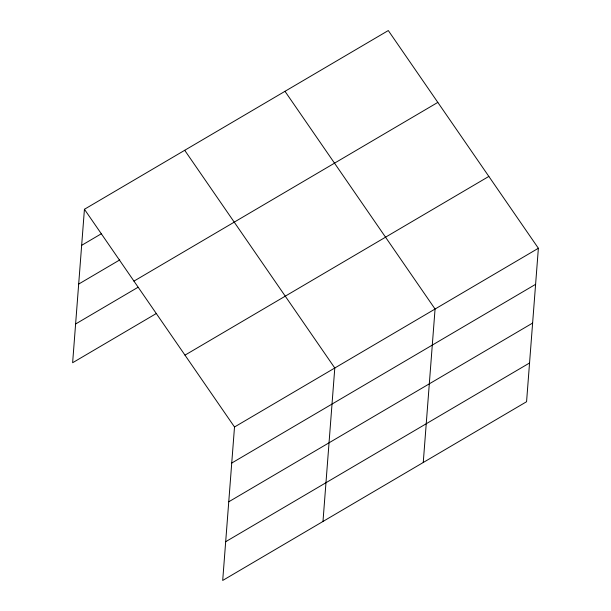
<?xml version="1.0" encoding="UTF-8"?>
<svg xmlns="http://www.w3.org/2000/svg" width="611" height="611" viewBox="0 0 611 611"><rect width="100%" height="100%" fill="white"/><g stroke="black" fill="none" stroke-linecap="round" stroke-linejoin="round"><path stroke-width="0.92" d="M84.433 209.275L234.509 426.99L222.702 580.45L526.567 401.725L538.375 248.265L388.298 30.55L84.433 209.275L72.625 362.735L156.462 313.428M322.982 521.473L334.79 368.013L184.705 150.298M423.255 462.489L435.063 309.029L284.986 91.314M81.653 245.339L101.38 233.738M78.674 284.077L119.771 259.904M133.954 281.121L437.827 102.396M75.604 323.99L138.071 287.254M184.988 355.144L488.853 176.419M234.509 426.99L538.375 248.265M231.737 463.054L535.603 284.329M228.758 501.791L532.624 323.066M225.68 541.705L529.554 362.987"/></g></svg>
